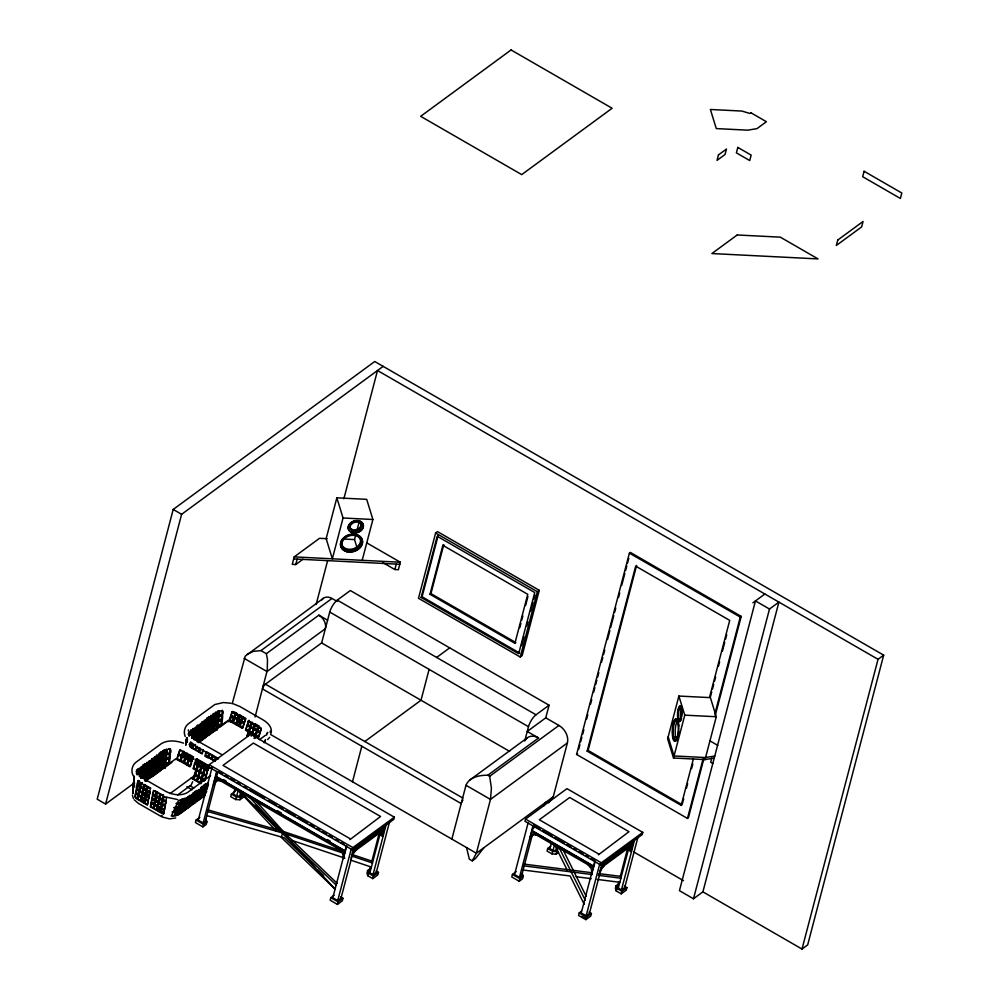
<?xml version="1.0" encoding="UTF-8"?>
<svg xmlns="http://www.w3.org/2000/svg" width="999" height="999" viewBox="0 0 999 999"><rect width="100%" height="100%" fill="white"/><g stroke="black" fill="none" stroke-linecap="round" stroke-linejoin="round"><path stroke-width="1.5" d="M133.017 787.175L133.129 788.935L134.216 777.409M133.292 792.994L133.342 791.795M134.028 777.921L133.516 783.74M134.291 784.39L134.303 783.266M185.901 745.291L185.901 744.093M186.413 739.472L186.413 740.659L186.713 737.799M187.213 741.358L187.387 739.41L187.05 742.257M187.275 739.647L187.3 741.77M188.399 731.131L188.399 729.844M206.244 791.845L205.931 789.535L207.018 787.349M270.279 732.604L270.279 731.118M592.032 872.764L591.158 868.518L587.986 864.734M168.956 758.478L168.569 762.811L164.935 763.136L165.434 758.865L167.283 758.566M185.339 752.497L185.077 755.394L184.99 752.921M186.076 744.218L186.663 738.386M221.341 720.017L220.954 724.35L217.32 724.687L217.819 720.404L219.668 720.104M380.569 835.176L381.094 831.88L383.017 832.991L382.967 834.452L382.492 836.288L380.569 835.176L380.981 833.578L382.917 834.702M628.995 850.386L629.395 846.54L631.318 847.664L631.48 848.875L630.931 851.498L628.995 850.386L629.407 848.788L631.343 849.912M134.028 779.108L134.328 776.248M169.418 753.571L169.006 757.891L165.497 758.291L165.996 754.02L168.169 753.671M221.803 715.122L221.391 719.442L217.882 719.842L218.381 715.559C223.451 717.881 225.712 708.191 219.755 711.188L219.243 715.459L220.554 715.222M222.315 710.252L221.865 714.547L218.444 714.997L218.956 710.739M164.385 767.981L164.872 763.711L166.396 763.448M186.601 738.948L185.851 744.642M218.781 724.999L217.245 725.274L216.771 729.52L217.532 729.382M192.645 781.742L191.134 785.052L177.647 794.954M133.916 786.962L134.428 782.692M134.353 783.703L134.016 786.538L134.528 785.364M165.072 763.686L165.572 759.415L162.987 760.339L162.425 764.585L163.449 764.135M164.66 767.095L164.997 764.247L162.35 765.147L161.801 769.38L162.7 768.993M165.122 768.406L165.634 764.135L169.418 763.91M165.697 763.573L166.209 759.302L169.88 759.003L169.468 763.323L165.921 763.511M166.271 758.74L166.783 754.47L170.342 754.108L169.942 758.428L168.619 758.466M166.858 753.908L167.37 749.637C172.128 746.265 172.178 755.331 167.695 753.708M216.87 730.057L217.382 725.798L214.735 726.685L214.186 730.931L216.421 730.144M217.457 725.224L217.969 720.966L215.372 721.89L214.81 726.123L215.834 725.686M217.67 728.533L218.019 725.686L221.803 725.449M218.082 725.112L218.594 720.853L222.265 720.554L221.853 724.874L220.042 724.924M218.656 720.291L219.168 716.021L222.727 715.659L222.327 719.979L221.004 720.017M133.317 785.639L134.228 780.906M134.365 777.022L133.841 781.28L134.291 780.344M164.261 763.823L163.749 768.094L161.126 768.993L161.663 764.747L164.86 763.723M165.434 754.17L164.91 758.428L162.35 759.365L162.887 755.119L166.259 754.045L166.796 749.787L164.236 750.736L163.686 754.969L164.947 754.42M166.034 749.35L165.509 753.608L162.962 754.557L163.499 750.311L165.035 749.637M166.571 749.188L166.059 753.446L169.48 753.009L169.93 748.701L168.569 748.813M186.401 741.408L187.163 737.724M216.646 725.361L216.134 729.632L213.511 730.544L214.048 726.298L217.245 725.274M217.819 715.721L217.295 719.979L214.735 720.916L215.272 716.67L218.644 715.584L219.181 711.338L216.633 712.287L216.071 716.52L217.332 715.971M215.634 713.823L215.347 716.096L217.894 715.147L218.419 710.888L217.42 711.188M138.574 768.493L138.024 772.726L139.872 771.378L140.422 767.132M138.549 781.555L137.999 785.801L136.151 787.15M139.248 776.186L139.798 771.94L137.949 773.301M138.911 781.293L138.362 785.526L140.21 784.178M140.597 768.281L140.235 771.116L142.07 769.754L142.62 765.509M141.009 777.959L141.383 775.124M141.371 777.684L141.746 774.862L143.594 773.501L143.044 777.746M145.192 763.623L144.643 767.869L146.491 766.508L147.04 762.274M144.805 779.52L145.18 776.685L143.332 778.046M145.167 779.257L145.542 776.423L147.377 775.074L146.828 779.307L144.992 780.669M147.228 763.423L146.853 766.245L148.701 764.884L149.251 760.651M149.975 761.4L149.613 764.223L151.448 762.874L151.998 758.628M152.36 758.366L151.811 762.599L153.659 761.25L154.033 758.416M154.57 756.743L154.021 760.988L155.869 759.627L156.418 755.381M156.781 755.119L156.231 759.365L158.079 758.004L158.441 755.182M158.804 754.907L158.441 757.741L160.29 756.38L160.839 752.147L158.991 753.496M161.201 751.872L160.652 756.118L162.55 754.794L163.099 750.549L162.462 750.948M190.597 730.294L190.047 734.54L188.861 735.414M190.959 730.032L190.409 734.277L192.258 732.916L192.807 728.683M190.384 747.339L190.934 743.094L189.086 744.455M191.633 737.724L192.183 733.491L190.334 734.839M191.296 742.831L190.747 747.077L192.595 745.716M193.169 728.408L192.62 732.654L194.455 731.305L194.83 728.471M193.756 739.235L194.131 736.4L195.979 735.052L195.429 739.297M195.192 728.209L194.817 731.031L196.666 729.682L197.215 725.436M197.577 725.174L197.028 729.407L198.876 728.059L199.251 725.224M197.19 741.058L197.565 738.236L195.717 739.597M197.377 742.207L197.927 737.974L199.763 736.613L199.213 740.858M199.613 724.962L199.238 727.796L201.086 726.435L201.636 722.19M202.547 721.528L201.998 725.774L203.833 724.412L204.383 720.179M204.57 721.328L204.196 724.15L206.044 722.789L206.593 718.556M209.166 716.67L208.616 720.903L210.464 719.555L211.014 715.309M211.189 716.458L210.826 719.292L212.675 717.931L213.224 713.686M213.586 713.423L213.037 717.669L214.935 716.345L215.484 712.1M136.476 773.688L136.851 770.866L136.151 771.765M188.861 735.239L189.236 732.417L188.112 734.19M136.776 773.388L137.163 770.566L138.936 769.18L138.374 773.413L137.2 774.275M139.935 776.585L140.509 772.352L138.661 773.701M139.585 781.68L139.023 785.913L140.871 784.552M141.696 778.346L142.07 775.524L140.222 776.885M142.058 778.084L142.432 775.261L144.281 773.9L143.719 778.134M145.28 781.318L145.854 777.085L144.006 778.433M189.161 734.939L189.548 732.117L191.321 730.719L190.759 734.952L189.585 735.813M191.046 747.727L191.608 743.493L189.76 744.842M192.32 738.124L192.894 733.89L191.046 735.252M191.97 743.219L191.408 747.452L193.257 746.103M194.081 739.897L194.455 737.075L192.607 738.423M194.443 739.622L194.817 736.8L196.666 735.451L196.104 739.685M197.864 741.445L198.239 738.623L196.391 739.984M198.227 741.183L198.601 738.361L200.449 737L199.875 741.233M146.403 781.418L147.477 779.545L175.911 758.74L176.011 759.69M343.456 858.528L342.732 853.308L339.56 849.525M216.945 772.202L213.499 784.615L217.882 779.582L213.911 783.029L215.297 781.83M533.628 825.224L529.82 838.998L532.692 834.802L530.244 837.412L531.63 836.213M136.838 788.898L136.139 792.607L138.436 794.592M164.198 809.902L164.897 806.181L161.925 804.682L161.214 808.403L162.213 808.928M164.997 805.694L165.697 801.972L162.737 800.474L162.025 804.195L164.36 805.406M165.797 801.485L166.496 797.764L163.536 796.253L162.825 799.974L165.247 801.223M141.284 796.902L141.995 793.194L139.223 791.545L138.511 795.266L141.646 797.065L140.921 800.798L138.149 799.15L138.873 795.429L139.51 795.828M142.894 788.486L143.606 784.764L140.834 783.116L140.122 786.837L141.109 787.362M144.643 798.85L145.355 795.129L142.545 793.506L141.833 797.227L145.005 799L144.281 802.734L141.483 801.111L142.195 797.389M146.254 790.421L146.965 786.7M147.515 787.012L146.803 790.733L150 792.494L149.513 794.979M148.002 800.786L148.714 797.065L145.904 795.441L145.192 799.163L148.364 800.948L147.64 804.67L144.83 803.046L145.554 799.325M149.613 792.357L150.325 788.636L144.156 785.077L143.444 788.798L146.641 790.559L145.916 794.292L143.107 792.669L143.831 788.935M153.946 804.207L154.658 800.499L151.86 798.875L151.149 802.597L154.308 804.37L153.584 808.104L150.787 806.48L151.498 802.759M155.557 795.791L156.269 792.07M156.818 792.382L156.106 796.103L159.303 797.864L158.579 801.598L155.769 799.974L156.493 796.24M157.305 806.156L158.017 802.434L155.207 800.811L154.495 804.532L157.667 806.305L156.943 810.039L154.146 808.416L154.857 804.694M158.916 797.726L159.628 794.005L153.459 790.446L152.76 794.168L155.944 795.928L155.22 799.65L152.422 798.039L153.134 794.305M160.664 808.091L161.376 804.37L158.566 802.746L157.854 806.468L161.026 808.253L160.302 811.975L157.492 810.351L158.217 806.63M162.275 799.662L162.987 795.941L160.177 794.317L159.465 798.039L162.662 799.799L161.938 803.533L159.128 801.91L159.852 798.189M189.56 760.689L190.272 756.967L187.949 755.007L187.25 758.703L188.274 759.69M191.983 748.051L192.682 744.33L190.297 742.407L189.61 746.116L191.746 747.901M196.229 764.61L196.94 760.888L195.067 759.802M198.639 751.96L199.35 748.239M196.778 764.922L197.49 761.201L200.3 762.824L199.588 766.545M199.9 748.563L199.188 752.284L201.998 753.895L202.71 750.187M202.722 768.356L203.434 764.635L206.244 766.258L205.532 769.979M205.856 751.997L205.145 755.706L207.942 757.329L208.654 753.608M206.081 770.291L206.793 766.57L209.603 768.194M208.491 757.654L209.203 753.933M211.301 759.265L212.013 755.544M212.562 755.868L211.85 759.59L215.047 761.35M214.66 761.201L215.372 757.492L196.541 746.628L195.829 750.349L199.026 752.11M215.447 760.289L215.921 757.804L218.132 759.003M138.436 794.592L139.161 790.871L137.238 789.535M140.797 782.429L140.072 786.151L137.725 784.19L138.436 780.481L139.173 781.193M140.509 786.987L139.785 790.709L142.557 792.344L143.282 788.623L140.697 787.212M141.746 796.578L142.47 792.844L139.685 791.208L138.961 794.929L141.746 796.578A4.308 2.498 14.7 0 0 141.383 796.765M144.106 784.402L143.381 788.124L140.597 786.488L141.321 782.766L141.908 783.129M147.19 790.883L146.466 794.605L149.276 796.228M148.701 799.2L149.176 796.715L146.378 795.104L145.654 798.825L148.464 800.449M153.721 791.333L153.234 793.818L156.044 795.429L156.768 791.707L154.895 790.621M160.115 793.643L159.403 797.364L156.593 795.753L157.318 792.02L159.178 793.106M163.237 796.827L162.762 799.312L159.952 797.689L160.664 793.955L163.474 795.579M161.576 808.566L160.851 812.287L163.848 813.773L164.323 811.288M163.212 800.124L162.487 803.845L165.472 805.344M163.786 797.14L163.312 799.625L166.284 801.123M165.709 804.095L166.184 801.623L163.524 800.374M190.26 759.115L190.734 756.643M190.534 760.701L191.259 756.98L191.895 757.379M196.241 747.19L195.767 749.675L192.982 748.039L193.706 744.305L194.293 744.68M197.04 746.265L196.316 749.987L199.126 751.61L199.6 749.125M196.666 764.285L197.39 760.551L195.517 759.477M197.215 764.597L197.939 760.863M200.399 748.201L199.675 751.922L202.485 753.546M202.722 752.309L203.197 749.824M203.172 768.031L203.883 764.297M206.219 768.406L206.693 765.921L203.534 764.135M206.531 769.967L207.243 766.233M215.934 759.927L216.408 757.442M144.206 789.734L149.813 793.231M133.966 778.471L134.278 776.835M133.466 783.091L133.654 782.254L132.692 793.843L133.167 786.525M132.692 790.946L133.204 789.797M264.485 742.17L264.96 740.521M271.054 733.328C272.739 727.572 267.67 722.589 263.137 719.929L240.097 706.63L233.466 703.87M702.896 891.857L778.908 602.11L769.492 609.028L755.456 600.936L679.445 890.671L693.481 898.775L702.896 891.857L802.01 949.05L807.667 944.904L883.678 655.157L374.737 361.513L173.202 509.453L97.19 799.2L105.607 804.058L134.49 782.854M105.607 804.058L181.618 514.31L383.154 366.371M209.216 764.697L208.641 766.907L352.322 849.799L393.756 819.392L394.343 817.182L250.662 734.277L209.216 764.697L352.909 847.589L394.343 817.182M199.875 817.269L196.116 820.029L195.454 822.577L202.897 826.872L206.219 824.437L206.893 821.89L206.069 819.217M212.163 767.082L198.239 820.129L203.147 822.964L205.27 821.415L216.059 780.281M232.18 703.895L245.205 656.168L323.314 598.326M203.147 822.964L216.683 771.39M202.897 826.872L203.571 824.325L206.893 821.89M214.797 783.666L215.684 780.269L214.385 781.218M217.407 772.964L216.933 775.511M235.414 791.133L231.368 794.105L230.707 796.653L235.714 799.537L239.922 799.749L243.281 797.289L243.943 794.729L240.584 797.202L239.922 799.749M327.21 538.698L319.505 538.311L294.205 556.88L292.245 564.36L295.766 564.547L302.984 559.24M235.102 788.311L233.554 794.205L236.713 796.028L239.648 796.178L241.77 794.63M255.057 717.032L267.257 670.354L267.482 659.515L266.346 653.696L260.964 650.599L253.359 651.36L247.203 654.195M295.766 564.547L297.19 559.103M235.714 799.537L236.376 796.99L231.368 794.105M236.713 796.028L238.237 790.246L281.468 831.48L335.377 889.31M239.648 796.178L240.784 791.845M336.85 497.827L326.149 538.636L332.342 558.803L343.057 517.994L336.85 497.827L366.695 499.338L372.902 519.505L362.2 560.314M316.146 604.432L327.622 560.664M343.856 498.801L377.51 370.517L878.034 659.303L883.678 655.157M263.261 685.764L321.641 642.919L329.732 612.05A10.04 3.484 -60 0 1 337.287 600.124L350.337 590.546L549.075 705.207L545.754 717.844L527.235 731.443L538.561 737.974L487.787 775.249C479.807 775.062 469.305 776.985 465.984 785.276L451.86 839.098M357.142 548.064L354.533 539.572L355.694 535.164M357.23 529.295L359.153 521.94M366.67 542.819L400.337 562.237L398.376 569.73L394.855 569.542L396.291 564.11M352.485 781.767L361.813 746.228M334.066 895.291L330.819 897.676L330.157 900.224L337.437 904.42L342.32 900.836L342.982 898.288L340.572 896.89M346.328 846.19L332.804 897.776L337.712 900.599L341.009 898.188L354.158 848.076M343.569 857.829L344.043 856.018M344.33 854.894L346.715 845.816M349.962 839.622L380.557 816.483L253.371 743.094L223.002 765.396L350.187 838.773M337.712 900.599L351.248 849.025M337.437 904.42L338.099 901.872L342.982 898.288M352.322 849.799L352.909 847.589M435.626 532.991L418.494 598.289L520.254 657.005L522.14 655.619L539.26 590.322L437.512 531.618L435.626 532.991L537.387 591.708L539.26 590.322M421.141 597.464L437.2 536.251L534.74 592.532L518.681 653.746L421.141 597.464L422.077 596.778L438.136 535.564M430.007 594.293L442.857 545.329L443.793 544.63L430.944 593.606L430.007 594.293L514.91 643.294L515.859 642.594L430.944 593.606M370.991 868.044L367.632 870.504L366.97 873.051L367.794 875.736L372.789 878.62L377.822 874.924L378.496 872.377L375.986 870.928M367.794 875.736L368.469 873.188L367.632 870.504M370.429 866.645L369.293 870.978L369.867 872.864L373.027 874.674L376.323 872.264L389.473 822.152M351.823 856.068L372.452 862.999L371.878 861.126L379.695 831.33M369.867 872.864L380.669 831.717M353.496 850.524L384.29 827.921L385.002 825.199M382.492 836.288L384.29 827.921M373.027 874.674L386.563 823.101M372.789 878.62L373.451 876.073L378.496 872.377M429.108 669.38L421.004 700.249L364.81 741.508M514.91 643.294L527.759 594.318L442.857 545.329M519.755 627.759L520.916 623.301M521.69 620.342L522.864 615.884M525.586 605.494L527.922 596.59M521.578 645.591L523.938 636.625M526.673 626.173L527.847 621.703M530.594 611.251L532.942 602.285M533.728 599.3L534.902 594.83M520.254 657.005L537.387 591.708M524.712 741.046L528.483 726.71A10.04 3.484 -60 0 1 536.026 714.784L549.075 705.207M525.549 819.08L524.962 821.29L600.749 865.009L642.195 834.59L642.769 832.379L566.982 788.661L525.549 819.08L601.336 862.799L642.769 832.379M516.196 871.652L512.45 874.412L511.775 876.96L519.23 881.255L522.552 878.82L523.214 876.273L522.402 873.601M528.096 822.939L514.56 874.512L519.48 877.347L521.59 875.798L532.392 834.652M519.48 877.347L533.004 825.773M519.23 881.255L519.892 878.708L523.214 876.273M533.379 828.708L534.09 825.986M531.118 838.049L532.005 834.652L530.719 835.601M545.754 717.844L558.928 725.449A13.936 10.265 53.7 0 1 567.382 742.956L553.259 796.79L476.361 853.233L472.265 860.863L469.368 859.202L466.521 847.552M550.724 846.253L547.702 848.476L547.027 851.036L552.035 853.92L556.243 854.133L558.478 852.484M551.423 842.694L549.887 848.588L553.034 850.411L555.968 850.561L558.091 849M704.045 758.104L688.411 817.719L687.462 818.418L576.585 754.445L629.407 553.121L630.344 552.422L741.221 616.395L715.084 716.033M578.721 749.238L579.895 744.742M580.681 741.733L581.868 737.225M582.654 734.215L583.841 729.707M586.6 719.193L587.787 714.685M590.534 704.17L591.72 699.662M593.693 692.157L594.88 687.649M595.666 684.64L596.84 680.132M597.639 677.122L598.813 672.614M601.573 662.1L602.759 657.592M603.546 654.595L604.732 650.087M607.492 639.572L609.852 630.556M610.639 627.547L613.798 615.534M614.585 612.524L615.771 608.016M618.518 597.502L619.705 592.994M621.678 585.476L624.837 573.463M625.624 570.454L626.798 565.946M627.584 562.949L628.771 558.441M552.035 853.92L552.709 851.373L547.702 848.476M553.034 850.411L554.557 844.63L567.182 870.042M555.968 850.561L557.105 846.228M556.243 854.133L556.918 851.585L552.709 851.373M587.15 751.136L588.099 750.449L682.13 804.707L681.181 805.394L587.15 751.136L635.689 566.133L729.72 620.391L709.602 697.102M588.099 750.449L636.625 565.446M581.418 911.288L579.258 912.874L578.583 915.434L585.864 919.629L590.746 916.046L591.42 913.498L588.998 912.099M594.767 861.4L581.231 912.974L586.138 915.808L589.435 913.398L602.584 863.286M595.029 862.212L591.57 874.637L591.883 873.738M598.401 854.832L628.995 831.692L569.692 797.477L539.323 819.767L598.626 853.983M586.138 915.808L599.675 864.235M585.864 919.629L586.538 917.082L591.42 913.498M600.749 865.009L601.336 862.799M598.901 874.999L600.824 870.054L604.295 865.546M599.8 871.603L600.387 869.33M619.417 883.253L616.071 885.713L615.396 888.261L616.221 890.946L621.216 893.83L626.248 890.134L626.922 887.574L624.425 886.138M616.221 890.946L616.895 888.398L616.071 885.713M618.856 881.855L617.719 886.188L618.306 888.074L621.465 889.884L624.75 887.474L637.899 837.362M598.326 875.336L620.891 878.208L620.317 876.323L628.121 846.54M618.306 888.074L629.095 846.927M601.922 865.733L632.717 843.131L633.428 840.409M630.931 851.498L632.717 843.131M621.465 889.884L634.602 839.784M621.216 893.83L621.89 891.283L626.922 887.574M705.032 759.602L716.271 716.745L710.401 697.639L678.883 696.053L667.644 738.898L673.526 758.004L705.032 759.602L714.235 758.041M673.526 758.004L684.765 715.159L678.883 696.053M681.181 805.394L693.418 758.765M682.529 803.196L683.703 798.688M686.463 788.161L687.649 783.641M691.595 768.606L692.782 764.098M710.539 696.403L711.725 691.895M712.512 688.885L713.698 684.377M714.485 681.368L715.671 676.86M718.431 666.333L719.617 661.813M722.377 651.286L724.75 642.257M725.536 639.248L726.723 634.74M687.462 818.418L703.109 758.79M714.934 713.698L740.284 617.095L741.221 616.395M711.775 758.191L710.701 762.274L712.811 763.486M693.481 898.775L769.492 609.028M802.01 949.05L878.034 659.303M198.838 742.707L199.862 741.096L228.371 720.279L228.084 721.852M181.543 755.719L182.892 751.523L179.645 750.224L178.272 754.432L179.708 754.994M183.416 762.362L184.765 758.166L181.93 756.568L180.582 760.763L181.518 761.325M184.952 757.617L186.301 753.421L183.466 751.822L182.118 756.018L183.042 756.555M186.763 764.297L188.124 760.114L185.315 758.491L183.966 762.687L187.05 764.522M188.312 759.552L189.66 755.356L186.85 753.733L185.502 757.929L188.599 759.752L187.238 763.96L184.428 762.337L185.802 758.141M190.122 766.233L191.483 762.05L188.674 760.426L187.325 764.622L190.409 766.458M191.658 761.488L193.019 757.292L190.21 755.669L188.861 759.864L191.958 761.688M194.618 763.86L193.269 768.056L196.353 769.879L195.442 772.689M194.355 774.974L192.994 779.17L191.134 778.096M194.53 774.425L195.891 770.229L193.082 768.606M196.079 769.667L197.427 765.471M197.615 764.922L198.963 760.726L196.166 759.103L194.805 763.298L197.914 765.122L196.541 769.33L193.731 767.707L195.105 763.511M197.977 765.796L196.628 769.992L199.713 771.827L198.351 776.023L195.542 774.4L196.915 770.204M197.889 776.36L199.251 772.165L196.441 770.541L195.092 774.737L198.164 776.585L196.803 780.781L193.993 779.17L195.367 774.962M199.425 771.603L200.787 767.419L194.355 763.523M200.974 766.857L202.322 762.662L199.513 761.038L198.164 765.234L201.261 767.057L199.9 771.265L197.09 769.642L198.464 765.446M201.249 778.296L202.61 774.1L199.8 772.477L198.439 776.673L201.523 778.521L200.162 782.716L197.352 781.106L198.714 776.897M202.785 773.538L204.146 769.355M204.32 768.793L205.682 764.597L202.872 762.974L201.523 767.17L204.62 769.005L203.259 773.201L200.449 771.578L201.81 767.382M232.392 722.015L233.741 717.819L230.469 716.545L229.096 720.741L232.505 722.14M233.928 717.257L235.277 713.061L232.03 711.775L230.657 715.983L232.093 716.545M237.337 719.155L238.686 714.959L235.851 713.361L234.503 717.557L235.427 718.094M240.697 721.091L242.045 716.907L239.236 715.284L237.887 719.48L240.984 721.303L239.623 725.499L236.813 723.888L238.187 719.68M242.507 727.784L243.868 723.588L241.059 721.977L239.71 726.161L242.794 727.996M244.043 723.039L245.404 718.843L242.595 717.22L241.246 721.415L244.343 723.239L242.982 727.447L240.172 725.823L241.546 721.615M246.928 735.963L248.276 731.768L245.467 730.157M248.464 731.218L249.812 727.022L247.003 725.399L245.654 729.595L248.751 731.43L247.377 735.626M250 726.46L251.348 722.277L248.551 720.654L247.19 724.849L250.299 726.673L248.926 730.868L246.116 729.258L247.49 725.049M247.477 736.288L248.826 732.092L251.636 733.716M251.81 733.154L253.172 728.958L250.362 727.334L249.013 731.53L252.098 733.366L251.186 736.163M253.359 728.396L254.708 724.213L251.898 722.589L250.549 726.785L253.646 728.608L252.285 732.804L249.475 731.193L250.849 726.985M254.083 738.448L254.995 735.651L252.185 734.028M255.17 735.089L256.531 730.893L253.721 729.282L252.372 733.466L255.457 735.301M256.706 730.344L258.067 726.148L255.257 724.525L253.908 728.721L257.005 730.544L255.644 734.752L252.834 733.129L254.196 728.92M186.801 753.059L185.427 757.254L182.592 755.656L183.966 751.46M187.35 753.371L185.976 757.579L188.786 759.203L190.147 754.994M189.148 760.077L187.787 764.272L190.597 765.896L191.508 763.099M192.595 759.74L193.506 756.93M194.805 774.65L193.444 778.845L191.571 777.771M200.262 772.14L198.901 776.335L201.711 777.959L203.072 773.763L199.987 771.927L201.336 767.731L204.595 769.43M200.712 783.041L202.073 778.833M203.621 774.075L202.26 778.283L204.895 780.019L206.269 775.823L203.996 774.237M205.17 769.317L203.808 773.513L206.443 775.261L207.367 772.452M204.433 780.369L205.794 776.173L203.159 774.425L201.798 778.608L202.735 779.22M205.969 775.611L207.33 771.415L204.695 769.667L203.334 773.863L205.569 775.274M239.186 714.61L237.812 718.805L234.977 717.207L236.351 712.999L236.963 713.323M249.038 720.291L247.665 724.487L250.474 726.111L251.386 723.313M247.927 735.951L249.3 731.743M252.397 722.227L251.024 726.435L253.833 728.046L255.195 723.85M258.104 727.185L257.193 729.982L254.383 728.371L255.756 724.163L258.554 725.786M255.095 738.423L256.006 735.626M257.555 730.868L256.194 735.064L258.828 736.8L260.202 732.604L259.191 731.855M259.103 726.098L257.742 730.306L260.389 732.042L261.301 729.233M258.354 737.15L259.715 732.954L257.08 731.218L255.719 735.401L256.681 736.013M259.902 732.404L261.263 728.196L258.616 726.46L257.255 730.656L258.254 731.256M182.417 756.218L181.044 760.426L183.878 762.025L185.252 757.816L182.767 756.355M235.776 712.699L234.403 716.907L231.156 715.609L232.542 711.388M234.802 717.769L233.429 721.965L236.263 723.563L237.637 719.367L235.152 717.906M178.596 754.62L177.21 758.84L180.469 760.127L181.393 755.631M230.981 716.171L229.595 720.379L232.854 721.665L233.778 717.182M350.974 857.929L351.848 855.881M184.278 799.275L183.267 801.735L185.177 800.411L186.189 797.951L183.978 802.147L185.889 800.823L187.425 797.152M186.551 797.689L185.539 800.149L187.387 798.788L188.399 796.328M192.807 793.094L191.808 795.554L189.96 796.902M195.017 791.47L194.018 793.93L192.17 795.279M195.379 791.208L194.38 793.668L196.216 792.307M201.186 788.661L202.185 786.213M204.758 784.315L203.746 786.775L205.594 785.426M207.967 784.028L206.456 787.712L207.68 786.812M184.365 798.276L182.842 801.96L180.245 802.884L181.781 799.212L183.067 798.838M187.787 796.877L186.251 800.561L188.099 799.2L189.623 795.529M189.985 795.266L188.461 798.938L190.31 797.589L191.333 795.129M191.696 794.867L190.672 797.314L192.52 795.966L194.043 792.282M193.893 793.243L192.882 795.691L194.73 794.342L195.742 791.882M196.616 790.396L195.092 794.08L196.94 792.719L197.952 790.271M198.863 789.597L197.839 792.057L199.688 790.696L200.712 788.248M201.573 786.75L200.05 790.434L201.898 789.073L202.909 786.625M203.784 785.139L202.26 788.81L204.108 787.462L205.632 783.778M205.994 783.516L204.47 787.187L206.318 785.838L207.33 783.378M207.692 783.116L206.681 785.564L208.516 784.215M206.955 788.611L205.419 792.282L206.656 791.383M266.508 735.127L267.682 732.342L267.133 733.491M265.559 739.61L264.148 742.819M177.66 807.642L176.086 811.288L173.863 811.525M181.206 799.35L179.645 803.009L176.061 803.358M176.511 811.663L174.937 815.321L177.66 814.472L179.183 810.788L173.701 812.012M178.284 807.529L176.723 811.176L179.395 810.301L180.906 806.618L178.396 807.504M176.848 811.725L178.434 808.079L174.862 808.453L173.177 812.037M264.698 741.683L265.022 740.946M133.267 786.088L134.341 784.315M133.204 786.638L134.266 784.877M134.003 786.875L134.465 785.926M144.368 789.285L145.23 788.111M240.185 716.97L236.076 724.6L239.385 722.177L243.094 717.394M543.606 806.143L545.654 802.322M352.385 854.844L355.869 850.349M186.676 741.895L187.337 741.046M269.68 737.374L267.657 739.547M483.916 847.676L475.561 858.441L472.265 860.863M548.563 802.746L553.209 796.765M143.544 794.68L142.795 795.329L143.456 794.717M136.426 770.142L138.212 768.755L137.662 773.001L136.476 773.863M206.531 790.496L204.745 791.895L207.48 787.312M205.469 795.054L203.684 796.453L206.443 791.87M143.893 789.809L142.882 792.02L148.189 794.754M260.964 650.599L331.993 598.463L337.138 601.423M266.346 653.696L318.843 615.159L327.597 620.204M188.786 735.976L189.972 735.102M137.125 774.837L138.299 773.975M191.92 738.024L193.769 736.675M140.772 778.246L169.643 757.055M194.768 738.611L222.39 718.343M137.45 782.741L139.298 781.38M189.835 744.28L191.683 742.931M137.375 783.303L139.223 781.942L138.661 786.176L136.813 787.537M140.572 783.903L142.42 782.554M193.619 745.841L195.467 744.48M152.26 776.747L160.839 770.454M163.287 768.656L171.865 762.362M199.75 741.895L205.869 737.399M208.329 735.589L216.895 729.295M219.355 727.497L226.698 722.102M170.092 793.581L193.381 776.485M162.949 805.743L165.397 803.945M210.639 775.536L187.612 792.432C180.931 796.415 172.265 794.779 165.697 791.333L142.845 778.146M259.39 739.747L265.447 735.301M216.583 776.872L215.285 777.821L344.93 852.622M187.75 798.526L189.598 797.177M197.128 791.645L198.976 790.284M201.548 788.398L203.396 787.05M205.956 785.152L207.804 783.803M174.6 810.614L177.098 808.778M179.608 806.942L182.105 805.107M187.113 801.435L192.108 797.764M215.072 781.38L217.083 779.932M214.473 782.017L215.772 781.068M436.65 657.454L449.7 647.876M343.169 854.37L344.468 853.421M384.64 828.121L352.622 851.635L352.26 852.996L384.278 829.482M469.955 779.907L527.31 737.811M487.787 775.249L489.635 776.323L558.928 725.449M752.884 602.822L764.872 594.018M567.382 742.956L490.484 799.4L476.361 853.233L270.579 734.502M576.585 754.445L577.534 753.745M530.806 836.4L532.092 835.451M589.909 866.533L591.196 865.584M601.048 866.845L633.066 843.331M600.686 868.206L632.704 844.692M531.393 835.763L533.803 834.727L536.987 835.301M380.669 832.13L382.33 831.805L383.017 832.991M629.108 847.339L631.318 847.664M175.699 818.006L169.618 818.868L162.063 816.982L138.337 803.346L134.253 799.774M216.596 780.531L220.654 780.918M714.772 756.006L705.569 757.554L674.063 755.968L668.181 736.862M219.193 720.167L221.391 719.967M218.306 725.062L220.417 724.862M166.808 758.616L168.993 758.428M176.473 803.845L179.433 803.496L177.859 807.155L174.163 807.442M177.335 807.829L173.951 807.916M172.49 815.609L174.313 815.434L175.886 811.775L172.053 811.987M167.657 763.373L168.519 763.386M343.057 517.994L372.902 519.505M343.644 539.023L354.533 539.572M294.205 556.88L400.337 562.237M293.669 558.928L399.8 564.285M684.765 715.159L716.271 716.745M674.65 736.688L677.597 736.837M236.376 796.99L240.584 797.202M177.485 799.512L167.345 797.377M342.969 853.096L285.464 833.803L207.854 811.55L207.28 809.677L284.515 831.867L342.757 851.373M523.601 864.06L591.495 872.676M599.075 873.638L620.317 876.323M524.188 865.933L592.307 874.575M523.114 870.017L570.129 875.986L584.203 904.295M576.186 876.747L591.233 878.658M597.252 879.42L619.817 882.292M230.919 703.234L223.314 702.547L214.847 704.52L188.012 724.075C184.553 726.947 183.254 732.492 185.265 736.563M206.793 815.634L284.403 837.874L314.685 866.92M228.908 721.303L232.205 722.564M183.554 743.156C176.473 740.659 167.882 739.622 161.201 743.756L135.627 762.524C131.681 765.821 130.582 772.464 133.866 776.623M181.106 750.162L180.157 749.849L178.771 754.058L182.018 755.356L183.079 750.998M178.309 759.827L176.711 759.203L178.084 754.994L181.356 756.268L180.282 760.676M351.498 854.295L371.878 861.126M291.77 840.346L344.855 858.166M350.749 860.151L371.391 867.082M233.491 711.713L235.464 712.537M231.98 716.42L233.978 717.344M230.594 721.241L232.68 722.227M221.528 754.482L195.23 739.697M179.595 754.882L181.593 755.793M178.209 759.702L180.12 760.601M178.047 760.264L179.82 761.026M166.146 797.04L166.995 797.402M164.098 805.306L165.372 805.831L164.66 809.552L161.676 808.066L162.387 804.345L163.049 804.719M163.212 809.49L164.56 810.052M213.611 756.43L214.348 756.743M161.226 794.879L161.963 795.204A2.697 1.986 53.7 0 0 163.549 794.979M233.903 722.864L232.967 722.314L234.315 718.119L237.15 719.717L235.801 723.913L233.641 722.664M232.779 722.864L235.614 724.462M217.095 757.841L218.531 758.591M180.394 761.325L183.229 762.924M161.875 808.778L163.474 809.59M161.488 815.546L162.537 816.096M629.407 553.121L740.284 617.095M710.039 740.933L717.757 745.379M382.742 562.549L394.855 569.542M422.077 596.778L519.63 653.059M337.287 600.124L536.026 714.784M173.202 509.453L181.618 514.31M329.732 612.05L528.483 726.71M321.641 642.919L509.64 751.385M629.52 847.09L631.455 848.201M629.545 847.764L631.48 848.875M629.47 848.551L631.393 849.662M633.516 851.835L683.453 880.643M465.984 785.276L490.484 799.4L491.421 788.099L489.635 776.323M244.131 658.341L266.995 671.54L325.374 628.683A10.764 7.93 53.7 0 0 318.843 615.159M567.195 844.592L569.88 846.141M533.391 825.399L540.109 829.27M542.794 830.818L552.185 836.238M554.87 837.786L564.273 843.218M566.957 844.767L570.978 847.09M573.663 848.638L576.348 850.186M579.033 851.735L583.066 854.058M585.751 855.606L588.436 857.154M591.121 858.703L595.142 861.026M532.205 830.669L593.955 866.295M531.967 830.843L593.718 866.47M531.605 832.204L593.356 867.831M462.837 798.064L265.434 684.178A3.984 1.374 -60 0 0 262.437 688.898L461.188 803.571A3.984 1.374 -60 0 1 462.137 801.323M616.895 888.398L621.89 891.283M231.568 712L245.042 719.779M247.74 721.328L261.176 729.083M512.45 874.412L519.892 878.708M579.258 912.874L586.538 917.082M581.793 916.233L585.476 918.368M236.164 724.787L238.973 726.41M239.523 726.723L242.332 728.346M255.544 735.963L258.179 737.712M381.118 832.554L383.042 833.666M381.031 833.341L382.967 834.452M193.082 748.75L195.28 750.024L195.991 746.303L193.219 744.667L192.507 748.388L193.494 748.913M208.878 757.791L210.752 758.878M205.045 756.206L207.854 757.829M192.57 756.393L190.709 755.319L189.335 759.515L192.145 761.138M207.43 764.972L206.718 764.56L205.357 768.755L208.004 770.491L209.378 766.283L208.816 765.846M260.514 795.778L264.573 798.114M286.176 810.589L288.873 812.137M310.489 824.612L313.187 826.173M329.395 835.514L332.093 837.075M218.419 771.802L222.465 774.138M225.175 775.699L227.872 777.247M230.569 778.808L234.628 781.143M237.325 782.704L240.022 784.265M244.081 786.6L246.778 788.161M249.475 789.722L264.335 798.288M268.381 800.624L276.486 805.306M279.196 806.855L283.241 809.202M285.939 810.751L295.392 816.208M298.102 817.769L307.555 823.226M310.252 824.787L314.298 827.122M317.008 828.683L319.705 830.231M322.402 831.792L326.461 834.128M329.158 835.688L331.855 837.249M335.914 839.585L338.611 841.146M341.308 842.706L344.018 844.267M198.039 760.376L200.849 761.987M203.983 763.81L206.793 765.421M207.342 765.746L209.216 766.82M193.669 758.453L190.896 756.817M197.577 760.714L200.749 762.487M206.893 766.071L209.69 767.694M193.581 758.953L190.797 757.304L190.085 761.026L190.722 761.425M223.451 779.582L226.149 781.131M277.472 810.738L281.518 813.086M327.435 839.572L330.145 841.133M205.869 769.717L204.87 769.105L206.231 764.922L208.878 766.658L207.517 770.853L206.805 770.304M215.871 776.285L345.517 851.086M215.634 776.46L345.292 851.26M181.256 761.113L183.691 762.574M183.779 763.236L186.588 764.859M187.138 765.172L189.947 766.795M368.469 873.188L373.451 876.073M200.886 783.716L200.262 783.366L201.623 779.17L204.246 780.918M189.885 785.714L193.831 787.986M186.875 786.75L192.095 789.759M150.812 788.273L148.014 786.65L147.29 790.384L150.1 792.007M152.385 794.717L158.816 798.426M330.819 897.676L338.099 901.872M196.116 820.029L203.571 824.325M143.719 794.655L149.001 797.689M152.959 799.974L156.905 802.259M145.417 801.772L142.807 800.274A4.308 2.498 14.7 0 1 142.37 799.987M158.479 809.302L162.387 811.563M257.929 731.043L259.578 732.105M256.381 735.788L257.954 736.825M192.982 743.843L192.457 747.702L190.11 745.741L190.821 742.02L191.558 742.732M191.358 756.48L191.983 756.88M190.372 756.48L188.037 754.507M205.544 769.492L207.193 770.566M202.435 778.983L203.958 779.994M138.636 790.621L139.498 787L137.125 785.052L136.438 788.76L137.787 789.809M137.899 794.879L138.699 791.208L136.351 789.26L135.652 792.956L138.349 795.092L137.625 798.813C134.528 798.888 134.915 791.133 137.1 794.13M160.102 799.163L160.789 799.662A2.697 1.986 53.7 0 1 161.264 800.187M257.592 736.563L258.654 737.362M203.596 779.72L204.708 780.581M337.075 883.278L285.464 833.803L255.969 801.123M336.388 885.276L282.417 833.416L281.343 837.487L335.314 889.347M318.057 870.141L323.664 875.524M190.022 746.228L190.871 747.052M188.524 754.158L189.573 755.169M189.485 755.669C187.912 752.697 186.676 758.965 188.873 759.477M248.788 796.365L281.468 831.48M238.237 790.246L276.174 831.031M254.907 805.206L279.221 831.393M133.429 798.501L132.368 795.316M563.249 850.137L586.213 896.365M558.953 847.239L585.264 900.211M521.016 873.913L521.59 875.798M231.406 715.659L232.829 721.478M141.983 799.687A4.308 2.498 14.7 0 1 141.371 799.025M195.542 791.845A4.308 2.498 14.7 0 1 196.141 794.767M160.302 803.858A2.697 1.986 53.7 0 1 159.715 803.77M161.626 800.786A2.697 1.986 53.7 0 1 161.875 802.659M215.472 756.767A2.697 1.986 53.7 0 1 214.935 756.842M680.968 718.481A5.832 1.611 -87.1 0 1 681.817 708.491M677.072 739.822A9.715 2.685 -87.1 0 1 675.212 730.132A9.715 2.685 -87.1 0 1 678.009 720.579M680.569 720.978A7.78 2.148 -87.1 0 1 678.021 712.712A7.78 2.148 -87.1 0 1 681.705 707.667M682.23 710.876A7.78 2.148 -87.1 0 1 682.28 712.836M681.568 718.568A7.78 2.148 -87.1 0 1 681.106 719.979M675.674 741.246A11.226 3.097 -87.1 0 1 672.677 732.442A11.226 3.097 -87.1 0 1 675.411 719.392A11.226 3.097 -87.1 0 1 678.883 725.898M678.821 731.668A11.226 3.097 -87.1 0 1 678.471 734.49M677.946 737.012A11.226 3.097 -87.1 0 1 676.498 740.509M360.801 523.276A5.832 4.471 -17.1 0 1 356.381 529.67A5.832 4.471 -17.1 0 1 349.625 526.236M359.078 536.575A9.715 7.443 -17.1 0 1 353.996 548.513A9.715 7.443 -17.1 0 1 341.533 543.169M462.4 800.886A3.984 1.374 -60 0 1 462.974 800.049M525.486 739.797A13.936 10.265 53.7 0 1 538.561 737.974M321.903 599.875A10.764 7.93 53.7 0 1 331.993 598.463M144.867 786.275L145.966 786.076L144.892 786.176M197.253 747.826L198.277 747.589L197.265 747.764M159.428 801.785L159.49 801.535A1.361 0.662 -73.5 0 0 159.228 801.935L159.378 801.91M164.847 758.99L164.323 763.248L161.738 764.185L162.275 759.927L164.847 758.99M217.233 720.541L216.708 724.799L214.123 725.724L214.66 721.478L217.233 720.541M166.196 754.607L165.647 758.853L163.049 759.777L163.611 755.544L166.196 754.607M218.581 716.146L218.032 720.404L215.434 721.328L215.996 717.082L218.581 716.146M140.16 771.678L139.61 775.911L141.458 774.562L142.008 770.316L140.16 771.678M142.37 770.054L141.821 774.3L143.656 772.939L144.206 768.693L142.37 770.054M142.982 765.246L142.432 769.492L144.281 768.131L144.83 763.885L142.982 765.246M143.956 773.238L143.406 777.484L145.242 776.123L145.792 771.877L143.956 773.238M144.568 768.431L144.018 772.677L145.866 771.315L146.416 767.07L144.568 768.431M146.154 771.615L145.604 775.861L147.452 774.5L148.002 770.266L146.154 771.615M146.778 766.807L146.229 771.053L148.077 769.692L148.626 765.459L146.778 766.807M148.289 774.4L147.74 778.646L149.588 777.284L150.137 773.051L148.289 774.4M148.913 769.592L148.364 773.838L150.212 772.489L150.762 768.243L148.913 769.592M149.538 764.784L148.988 769.03L150.837 767.682L151.386 763.436L149.538 764.784M150.499 772.776L149.95 777.022L151.798 775.674L152.347 771.428L150.499 772.776M151.124 767.981L150.574 772.215L152.422 770.866L152.972 766.62L151.124 767.981M151.748 763.174L151.199 767.407L153.034 766.058L153.584 761.812L151.748 763.174M152.71 771.166L152.16 775.399L154.008 774.05L154.558 769.804L152.71 771.166M153.334 766.358L152.785 770.591L154.62 769.242L155.17 764.997L153.334 766.358M153.946 761.55L153.396 765.796L155.245 764.435L155.794 760.189L153.946 761.55M154.92 769.542L154.37 773.788L156.206 772.427L156.756 768.181L154.92 769.542M155.532 764.735L154.982 768.98L156.831 767.619L157.38 763.373L155.532 764.735M156.156 759.927L155.607 764.173L157.455 762.811L158.004 758.566L156.156 759.927M157.118 767.919L156.568 772.165L158.416 770.803L158.966 766.558L157.118 767.919M157.742 763.111L157.193 767.357L159.041 765.996L159.59 761.762L157.742 763.111M158.366 758.303L157.817 762.549L159.665 761.188L160.215 756.955L158.366 758.303M159.328 766.295L158.779 770.541L160.689 769.218L161.239 764.972L159.328 766.295M159.952 761.488L159.403 765.734L161.314 764.41L161.863 760.164L159.952 761.488M160.577 756.68L160.027 760.926L161.938 759.602L162.487 755.356L160.577 756.68M192.545 733.216L191.995 737.462L193.843 736.101L194.393 731.867L192.545 733.216M194.755 731.593L194.206 735.838L196.041 734.49L196.591 730.244L194.755 731.593M196.341 734.789L195.792 739.023L197.627 737.674L198.177 733.428L196.341 734.789M196.953 729.982L196.403 734.215L198.252 732.866L198.801 728.621L196.953 729.982M198.539 733.166L197.989 737.399L199.837 736.051L200.387 731.805L198.539 733.166M199.163 728.358L198.614 732.604L200.462 731.243L201.011 726.997L199.163 728.358M200.674 735.951L200.125 740.197L201.973 738.835L202.522 734.59L200.674 735.951M201.298 731.143L200.749 735.389L202.597 734.028L203.147 729.782L201.298 731.143M201.923 726.335L201.373 730.581L203.222 729.22L203.771 724.974L201.923 726.335M202.884 734.327L202.335 738.573L204.183 737.212L204.733 732.979L202.884 734.327M203.509 729.52L202.959 733.766L204.807 732.404L205.357 728.171L203.509 729.52M204.133 724.712L203.584 728.958L205.419 727.597L205.969 723.363L204.133 724.712M205.095 732.704L204.545 736.95L206.393 735.589L206.943 731.355L205.095 732.704M205.719 727.896L205.17 732.142L207.005 730.781L207.555 726.548L205.719 727.896M206.331 723.089L205.782 727.334L207.63 725.986L208.179 721.74L206.331 723.089M206.955 718.281L206.406 722.527L208.254 721.178L208.803 716.932L206.955 718.281M207.305 731.081L206.756 735.326L208.591 733.978L209.141 729.732L207.305 731.081M207.917 726.273L207.367 730.519L209.216 729.17L209.765 724.924L207.917 726.273M208.541 721.478L207.992 725.711L209.84 724.362L210.389 720.117L208.541 721.478M209.503 729.47L208.953 733.703L210.801 732.354L211.351 728.109L209.503 729.47M210.127 724.662L209.578 728.895L211.426 727.547L211.975 723.301L210.127 724.662M210.752 719.854L210.202 724.088L212.05 722.739L212.6 718.493L210.752 719.854M211.713 727.846L211.164 732.08L213.074 730.769L213.624 726.523L211.713 727.846M212.337 723.039L211.788 727.284L213.699 725.961L214.248 721.715L212.337 723.039M212.962 718.231L212.412 722.477L214.323 721.153L214.872 716.907L212.962 718.231M139.298 768.905L138.736 773.139L140.584 771.79L141.146 767.557L139.298 768.905M140.871 772.09L140.297 776.323L142.145 774.962L142.72 770.729L140.871 772.09M141.508 767.294L140.946 771.528L142.795 770.167L143.357 765.933L141.508 767.294M143.082 770.466L142.507 774.7L144.356 773.338L144.917 769.105L143.082 770.466M143.719 765.671L143.157 769.904L145.005 768.543L145.567 764.31L143.719 765.671M144.643 773.638L144.081 777.871L145.929 776.523L146.491 772.289L144.643 773.638M145.28 768.843L144.718 773.076L146.566 771.715L147.128 767.482L145.28 768.843M145.929 764.048L145.367 768.281L147.203 766.92L147.777 762.687L145.929 764.048M146.216 776.81L145.642 781.043L147.49 779.695L148.064 775.461L146.216 776.81M146.853 772.015L146.291 776.248L148.139 774.899L148.701 770.666L146.853 772.015M147.49 767.22L146.928 771.453L148.776 770.104L149.338 765.871L147.49 767.22M148.139 762.424L147.565 766.658L149.413 765.296L149.987 761.063L148.139 762.424M148.963 774.799L148.401 779.033L150.25 777.672L150.812 773.438L148.963 774.799M149.6 769.992L149.038 774.225L150.886 772.876L151.448 768.643L149.6 769.992M150.25 765.197L149.675 769.43L151.523 768.081L152.098 763.848L150.25 765.197M150.886 760.401L150.325 764.635L152.173 763.286L152.735 759.053L150.886 760.401M151.174 773.176L150.612 777.409L152.46 776.048L153.022 771.815L151.174 773.176M151.811 768.381L151.249 772.614L153.097 771.253L153.659 767.02L151.811 768.381M152.46 763.586L151.885 767.819L153.734 766.458L154.296 762.225L152.46 763.586M153.097 758.778L152.535 763.011L154.37 761.663L154.945 757.429L153.097 758.778M153.384 771.553L152.822 775.786L154.658 774.425L155.232 770.192L153.384 771.553M154.021 766.757L153.459 770.991L155.307 769.63L155.869 765.396L154.021 766.757M154.658 761.962L154.096 766.196L155.944 764.834L156.506 760.601L154.658 761.962M155.307 757.167L154.733 761.4L156.581 760.039L157.155 755.806L155.307 757.167M155.594 769.929L155.02 774.163L156.868 772.814L157.442 768.581L155.594 769.929M156.231 765.134L155.669 769.367L157.517 768.006L158.079 763.773L156.231 765.134M156.868 760.339L156.306 764.572L158.154 763.211L158.716 758.978L156.868 760.339M157.517 755.544L156.943 759.777L158.791 758.416L159.365 754.183L157.517 755.544M157.805 768.306L157.23 772.539L159.078 771.191L159.64 766.957L157.805 768.306M158.441 763.511L157.879 767.744L159.715 766.395L160.29 762.162L158.441 763.511M159.078 758.716L158.516 762.949L160.364 761.588L160.926 757.354L159.078 758.716M159.728 753.92L159.153 758.154L161.001 756.792L161.563 752.559L159.728 753.92M160.002 766.683L159.44 770.916L161.351 769.605L161.913 765.371L160.002 766.683M160.652 761.887L160.077 766.121L161.988 764.809L162.562 760.576L160.652 761.887M161.289 757.092L160.727 761.325L162.637 760.002L163.199 755.768L161.289 757.092M161.925 752.297L161.363 756.53L163.274 755.207L163.836 750.973L161.925 752.297M191.683 730.456L191.121 734.69L192.969 733.328L193.531 729.095L191.683 730.456M193.257 733.628L192.682 737.861L194.53 736.513L195.105 732.279L193.257 733.628M193.893 728.833L193.331 733.066L195.18 731.718L195.742 727.484L193.893 728.833M195.467 732.005L194.892 736.238L196.741 734.889L197.315 730.656L195.467 732.005M196.104 727.21L195.542 731.443L197.39 730.094L197.952 725.861L196.104 727.21M197.028 735.189L196.466 739.422L198.314 738.061L198.876 733.828L197.028 735.189M197.677 730.394L197.103 734.627L198.951 733.266L199.513 729.033L197.677 730.394M198.314 725.586L197.752 729.819L199.588 728.471L200.162 724.238L198.314 725.586M199.238 733.566L198.676 737.799L200.524 736.438L201.086 732.205L199.238 733.566M199.875 728.771L199.313 733.004L201.161 731.643L201.723 727.409L199.875 728.771M200.524 723.975L199.95 728.209L201.798 726.847L202.372 722.614L200.524 723.975M201.348 736.338L200.787 740.571L202.635 739.223L203.197 734.989L201.348 736.338M201.985 731.543L201.423 735.776L203.272 734.427L203.833 730.194L201.985 731.543M202.635 726.748L202.06 730.981L203.908 729.62L204.483 725.386L202.635 726.748M203.272 721.952L202.71 726.186L204.558 724.824L205.12 720.591L203.272 721.952M203.559 734.715L202.997 738.948L204.845 737.599L205.407 733.366L203.559 734.715M204.196 729.919L203.634 734.153L205.482 732.804L206.044 728.571L204.196 729.919M204.845 725.124L204.271 729.357L206.119 728.009L206.681 723.776L204.845 725.124M205.482 720.329L204.92 724.562L206.768 723.201L207.33 718.968L205.482 720.329M205.769 733.091L205.207 737.324L207.043 735.976L207.617 731.743L205.769 733.091M206.406 728.296L205.844 732.529L207.692 731.181L208.254 726.947L206.406 728.296M207.043 723.501L206.481 727.734L208.329 726.385L208.891 722.152L207.043 723.501M207.692 718.706L207.13 722.939L208.966 721.59L209.54 717.357L207.692 718.706M207.979 731.48L207.405 735.714L209.253 734.352L209.827 730.119L207.979 731.48M208.616 726.685L208.054 730.918L209.902 729.557L210.464 725.324L208.616 726.685M209.253 721.877L208.691 726.111L210.539 724.762L211.101 720.529L209.253 721.877M209.902 717.082L209.328 721.315L211.176 719.967L211.751 715.734L209.902 717.082M210.19 729.857L209.615 734.09L211.463 732.729L212.025 728.496L210.19 729.857M210.826 725.062L210.265 729.295L212.113 727.934L212.675 723.701L210.826 725.062M211.463 720.267L210.901 724.5L212.75 723.139L213.311 718.905L211.463 720.267M212.113 715.471L211.538 719.705L213.386 718.343L213.948 714.11L212.113 715.471M212.387 728.234L211.825 732.467L213.736 731.143L214.298 726.91L212.387 728.234M213.037 723.438L212.462 727.672L214.373 726.348L214.947 722.115L213.037 723.438M213.674 718.643L213.112 722.876L215.022 721.553L215.584 717.319L213.674 718.643M214.31 713.848L213.749 718.081L215.659 716.758L216.221 712.524L214.31 713.848M135.564 793.456L134.865 797.165L137.163 799.138L137.887 795.429L135.564 793.456M137.912 780.856L137.225 784.565C140.247 789.572 141.758 781.568 137.912 780.856M137.637 784.69L136.938 788.398C139.91 793.543 141.458 785.389 137.637 784.69M164.098 810.389L163.399 814.11L160.414 812.624L161.126 808.903L164.098 810.389M138.411 795.766L137.7 799.475L140.484 801.123L141.196 797.402L138.411 795.766M140.022 787.337L139.311 791.058L142.095 792.694L142.807 788.973L140.022 787.337M141.746 797.714L141.034 801.435L143.844 803.059L144.555 799.337L141.746 797.714M143.357 789.297L142.645 793.006L145.454 794.63L146.166 790.908L143.357 789.297M145.105 799.662L144.393 803.371L147.203 804.994L147.914 801.273L145.105 799.662M146.716 791.233L146.004 794.954L148.814 796.565L149.525 792.844L146.716 791.233M151.049 803.084L150.337 806.805L153.147 808.428L153.858 804.707L151.049 803.084M152.66 794.655L151.948 798.376L154.758 799.999L155.469 796.278L152.66 794.655M154.408 805.032L153.696 808.74L156.506 810.364L157.218 806.643L154.408 805.032M156.019 796.603L155.307 800.311L158.117 801.935L158.829 798.213L156.019 796.603M157.767 806.967L157.055 810.676L159.865 812.299L160.577 808.578L157.767 806.967M159.378 798.538L158.666 802.259L161.476 803.87L162.188 800.149L159.378 798.538M143.019 793.169L142.295 796.89L145.105 798.513L145.829 794.779L143.019 793.169M144.655 784.715L143.931 788.448L146.741 790.059L147.452 786.338L144.655 784.715M152.323 798.538L151.598 802.259L154.408 803.883L155.132 800.149L152.323 798.538M155.682 800.474L154.957 804.195L157.767 805.818L158.491 802.085L155.682 800.474M159.041 802.409L158.317 806.131L161.126 807.754L161.838 804.02L159.041 802.409M206.343 751.635L205.619 755.356L208.429 756.98L209.153 753.246L206.343 751.635M209.703 753.571L208.978 757.292L211.788 758.915L212.5 755.194L209.703 753.571M213.062 755.506L212.337 759.228L215.147 760.851L215.859 757.13L213.062 755.506M718.468 154.92L717.032 160.364L725.037 154.483L726.473 149.051L718.468 154.92M737.824 147.415L736.388 152.859L749.725 160.552L751.148 155.107L737.824 147.415M837.774 240.035L836.338 245.467L861.65 226.898L863.074 221.453L837.774 240.035M864.098 171.266L862.674 176.698L900.386 198.464L901.81 193.019L864.098 171.266M194.905 775.299L193.544 779.495L196.353 781.106L197.715 776.91L194.905 775.299M198.264 777.234L196.903 781.43L199.713 783.041L201.074 778.858L198.264 777.234M237.7 720.029L236.351 724.225L239.148 725.848L240.509 721.653L237.7 720.029M196.653 758.74L195.28 762.949L198.089 764.572L199.463 760.364L196.653 758.74M200.012 760.689L198.639 764.884L201.448 766.508L202.809 762.299L200.012 760.689M203.371 762.624L201.998 766.82L204.807 768.443L206.169 764.235L203.371 762.624M239.735 714.922L238.361 719.13L241.171 720.741L242.532 716.545L239.735 714.922M243.094 716.857L241.721 721.066L244.53 722.677L245.891 718.481L243.094 716.857M179.633 810.576L178.122 814.26L180.032 812.949L181.543 809.265L179.633 810.576M181.343 806.393L179.832 810.089L181.756 808.765L183.267 805.082L181.343 806.393M183.067 802.222L181.556 805.906L183.466 804.595L184.977 800.898L183.067 802.222M181.905 808.99L180.394 812.686L182.243 811.325L183.754 807.642L181.905 808.99M183.629 804.819L182.118 808.503L183.953 807.142L185.477 803.458L183.629 804.819M185.339 800.636L183.828 804.32L185.677 802.971L187.188 799.287L185.339 800.636M184.116 807.367L182.605 811.063L184.453 809.702L185.964 806.018L184.116 807.367M185.839 803.196L184.315 806.88L186.164 805.531L187.675 801.835L185.839 803.196M187.55 799.013L186.039 802.709L187.887 801.348L189.398 797.664L187.55 799.013M186.326 805.756L184.815 809.44L186.663 808.079L188.174 804.395L186.326 805.756M188.037 801.573L186.526 805.256L188.374 803.908L189.885 800.211L188.037 801.573M189.76 797.402L188.249 801.086L190.085 799.724L191.608 796.041L189.76 797.402M188.536 804.133L187.025 807.816L188.873 806.455L190.384 802.771L188.536 804.133M190.247 799.949L188.736 803.633L190.584 802.284L192.095 798.601L190.247 799.949M191.97 795.778L190.447 799.462L192.295 798.101L193.806 794.417L191.97 795.778M190.747 802.509L189.236 806.193L191.084 804.844L192.595 801.148L190.747 802.509M192.457 798.326L190.946 802.022L192.795 800.661L194.305 796.977L192.457 798.326M194.168 794.155L192.657 797.839L194.505 796.49L196.016 792.794L194.168 794.155M193.494 800.486L191.983 804.17L193.831 802.821L195.342 799.138L193.494 800.486M195.217 796.315L193.694 799.999L195.542 798.638L197.053 794.954L195.217 796.315M196.928 792.132L195.417 795.816L197.265 794.467L198.776 790.783L196.928 792.132M195.704 798.863L194.193 802.559L196.041 801.198L197.552 797.514L195.704 798.863M197.415 794.692L195.904 798.376L197.752 797.015L199.263 793.331L197.415 794.692M199.138 790.509L197.627 794.205L199.463 792.844L200.986 789.16L199.138 790.509M197.914 797.239L196.403 800.936L198.252 799.575L199.763 795.891L197.914 797.239M199.625 793.069L198.114 796.752L199.962 795.404L201.473 791.707L199.625 793.069M201.348 788.885L199.825 792.582L201.673 791.22L203.184 787.537L201.348 788.885M200.125 795.629L198.614 799.312L200.462 797.951L201.973 794.267L200.125 795.629M201.835 791.445L200.324 795.129L202.173 793.78L203.684 790.097L201.835 791.445M203.546 787.274L202.035 790.958L203.883 789.597L205.394 785.913L203.546 787.274M202.335 794.005L200.824 797.689L202.672 796.34L204.183 792.644L202.335 794.005M204.046 789.822L202.535 793.518L204.383 792.157L205.894 788.473L204.046 789.822M205.757 785.651L204.246 789.335L206.094 787.974L207.605 784.29L205.757 785.651M204.545 792.382L203.034 796.066L204.807 794.68L206.331 790.996L204.545 792.382M182.63 802.447L181.119 806.131L178.496 807.042L180.045 803.371L182.63 802.447M180.307 810.963L178.784 814.647L180.694 813.323L182.23 809.652L180.307 810.963M182.043 806.805L180.519 810.476L182.43 809.165L183.953 805.481L182.043 806.805M183.779 802.634L182.243 806.305L184.166 804.994L185.689 801.31L183.779 802.634M182.592 809.39L181.056 813.061L182.904 811.7L184.44 808.029L182.592 809.39M184.315 805.219L182.792 808.89L184.64 807.542L186.164 803.858L184.315 805.219M186.051 801.048L184.528 804.732L186.363 803.371L187.899 799.699L186.051 801.048M184.803 807.766L183.267 811.438L185.115 810.089L186.638 806.405L184.803 807.766M186.526 803.596L185.002 807.267L186.85 805.918L188.374 802.234L186.526 803.596M188.262 799.425L186.726 803.109L188.574 801.747L190.11 798.076L188.262 799.425M187 806.143L185.477 809.814L187.325 808.466L188.848 804.782L187 806.143M188.736 801.972L187.213 805.656L189.061 804.295L190.584 800.624L188.736 801.972M190.472 797.801L188.936 801.485L190.784 800.124L192.32 796.453L190.472 797.801M189.211 804.52L187.687 808.203L189.535 806.842L191.059 803.159L189.211 804.52M190.946 800.349L189.423 804.033L191.259 802.672L192.795 799L190.946 800.349M192.682 796.191L191.146 799.862L192.994 798.513L194.518 794.829L192.682 796.191M191.421 802.896L189.897 806.58L191.746 805.219L193.269 801.548L191.421 802.896M193.157 798.725L191.621 802.409L193.469 801.048L195.005 797.377L193.157 798.725M194.88 794.567L193.356 798.238L195.205 796.89L196.728 793.206L194.88 794.567M194.168 800.873L192.645 804.557L194.493 803.196L196.016 799.525L194.168 800.873M195.904 796.715L194.38 800.386L196.229 799.038L197.752 795.354L195.904 796.715M197.64 792.544L196.104 796.228L197.952 794.867L199.488 791.183L197.64 792.544M196.378 799.262L194.855 802.934L196.703 801.585L198.227 797.901L196.378 799.262M198.114 795.092L196.591 798.763L198.439 797.414L199.962 793.73L198.114 795.092M199.85 790.921L198.314 794.605L200.162 793.243L201.698 789.572L199.85 790.921M198.589 797.639L197.065 801.31L198.913 799.962L200.437 796.278L198.589 797.639M200.324 793.468L198.801 797.152L200.637 795.791L202.173 792.107L200.324 793.468M202.06 789.297L200.524 792.981L202.372 791.62L203.896 787.949L202.06 789.297M200.799 796.016L199.276 799.687L201.124 798.338L202.647 794.655L200.799 796.016M202.535 791.845L200.999 795.529L202.847 794.168L204.383 790.496L202.535 791.845M204.258 787.674L202.735 791.358L204.583 789.997L206.106 786.325L204.258 787.674M203.009 794.392L201.486 798.076L203.321 796.715L204.857 793.044L203.009 794.392M204.745 790.221L203.209 793.905L205.057 792.544L206.593 788.873L204.745 790.221M206.468 786.063L204.945 789.734L206.793 788.386L208.316 784.702L206.468 786.063M179.882 811.188L178.334 814.859L175.674 815.746L177.26 812.1L179.882 811.188M181.618 807.03L180.082 810.701L177.497 811.613L179.033 807.954L181.618 807.03M183.366 802.871L181.818 806.543L179.246 807.467L180.794 803.808L183.366 802.871M185.102 798.713L183.566 802.384L181.006 803.321L182.555 799.662L185.102 798.713M182.018 799.824L180.432 803.471L176.998 803.908L178.621 800.286L182.018 799.824M176.636 812.212L175.05 815.858L171.266 816.096L172.952 812.512L176.636 812.212M180.22 803.958L178.646 807.604L175.087 807.929L176.773 804.382L180.22 803.958M511.076 49.95L420.666 116.321L521.715 174.613L612.125 108.254L511.076 49.95M750.973 112.8L750.024 113.499L741.907 111.064L710.401 109.478L716.283 128.584L747.789 130.17L756.992 128.621L766.408 121.716L750.973 112.8M737.2 234.977L711.9 253.546L818.031 258.916L780.319 237.15L737.2 234.977M681.156 718.543A7.78 2.148 -87.1 0 0 680.344 706.081A7.78 2.148 -87.1 0 0 677.559 716.683A7.78 2.148 -87.1 0 0 681.156 718.543M681.206 717.369A5.832 1.611 -87.1 0 0 680.594 708.016A5.832 1.611 -87.1 0 0 678.508 715.971A5.832 1.611 -87.1 0 0 681.206 717.369M677.659 736.076A9.715 2.685 -87.1 0 0 676.635 720.504A9.715 2.685 -87.1 0 0 673.164 733.753A9.715 2.685 -87.1 0 0 677.659 736.076M677.522 736.987A11.226 3.097 -87.1 0 0 676.348 718.98A11.226 3.097 -87.1 0 0 672.339 734.29A11.226 3.097 -87.1 0 0 677.522 736.987M352.272 532.467A7.78 5.957 -17.1 0 0 363.374 525.424A7.78 5.957 -17.1 0 0 351.611 522.052A7.78 5.957 -17.1 0 0 352.272 532.467M352.36 532.729A7.78 5.957 -17.1 0 0 363.461 525.699A7.78 5.957 -17.1 0 0 351.698 522.315A7.78 5.957 -17.1 0 0 352.36 532.729M353.147 531.006A5.832 4.471 -17.1 0 0 361.476 525.736A5.832 4.471 -17.1 0 0 352.647 523.201A5.832 4.471 -17.1 0 0 353.147 531.006M346.441 551.373A11.226 8.604 -17.1 0 0 362.487 541.208A11.226 8.604 -17.1 0 0 345.492 536.338A11.226 8.604 -17.1 0 0 346.441 551.373M347.115 550.237A9.715 7.443 -17.1 0 0 361.001 541.446A9.715 7.443 -17.1 0 0 346.291 537.225A9.715 7.443 -17.1 0 0 347.115 550.237M346.528 551.635A11.226 8.604 -17.1 0 0 362.562 541.47A11.226 8.604 -17.1 0 0 345.579 536.6A11.226 8.604 -17.1 0 0 346.528 551.635"/></g></svg>
